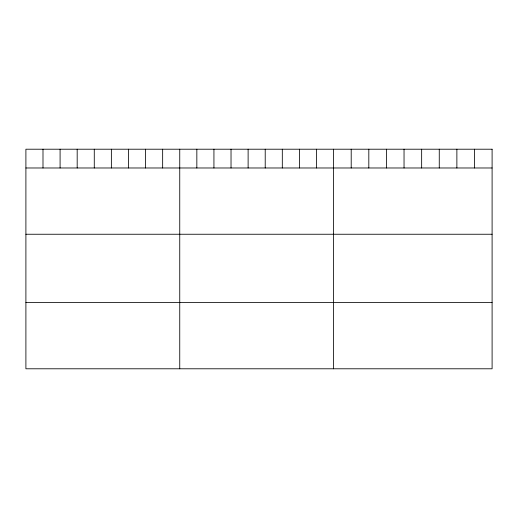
<?xml version="1.0" encoding="UTF-8"?>
<svg xmlns="http://www.w3.org/2000/svg" width="518" height="518" viewBox="0 0 518 518"><rect width="100%" height="100%" fill="white"/><g stroke="black" fill="none" stroke-linecap="round" stroke-linejoin="round"><path stroke-width="0.78" d="M25.9 167.981L492.1 167.981M25.9 234.246L492.1 234.246M25.9 302.525L492.1 302.525M474.488 149.21L474.488 167.981M456.876 149.21L456.876 167.981M439.264 149.21L439.264 167.981M421.652 149.21L421.652 167.981M404.04 149.21L404.04 167.981M386.428 149.21L386.428 167.981M368.816 149.21L368.816 167.981M351.204 149.21L351.204 167.981M333.592 149.21L333.592 368.79M316.498 149.21L316.498 167.981M299.404 149.21L299.404 167.981M282.31 149.21L282.31 167.981M265.216 149.21L265.216 167.981M248.122 149.21L248.122 167.981M231.028 149.21L231.028 167.981M213.934 149.21L213.934 167.981M196.84 149.21L196.84 167.981M179.746 149.21L179.746 368.79M162.652 149.21L162.652 167.981M145.558 149.21L145.558 167.981M128.464 149.21L128.464 167.981M111.37 149.21L111.37 167.981M94.276 149.21L94.276 167.981M77.182 149.21L77.182 167.981M60.088 149.21L60.088 167.981M42.994 149.21L42.994 167.981M492.1 149.21L25.9 149.21L25.9 368.79L492.1 368.79L492.1 149.21"/></g></svg>
